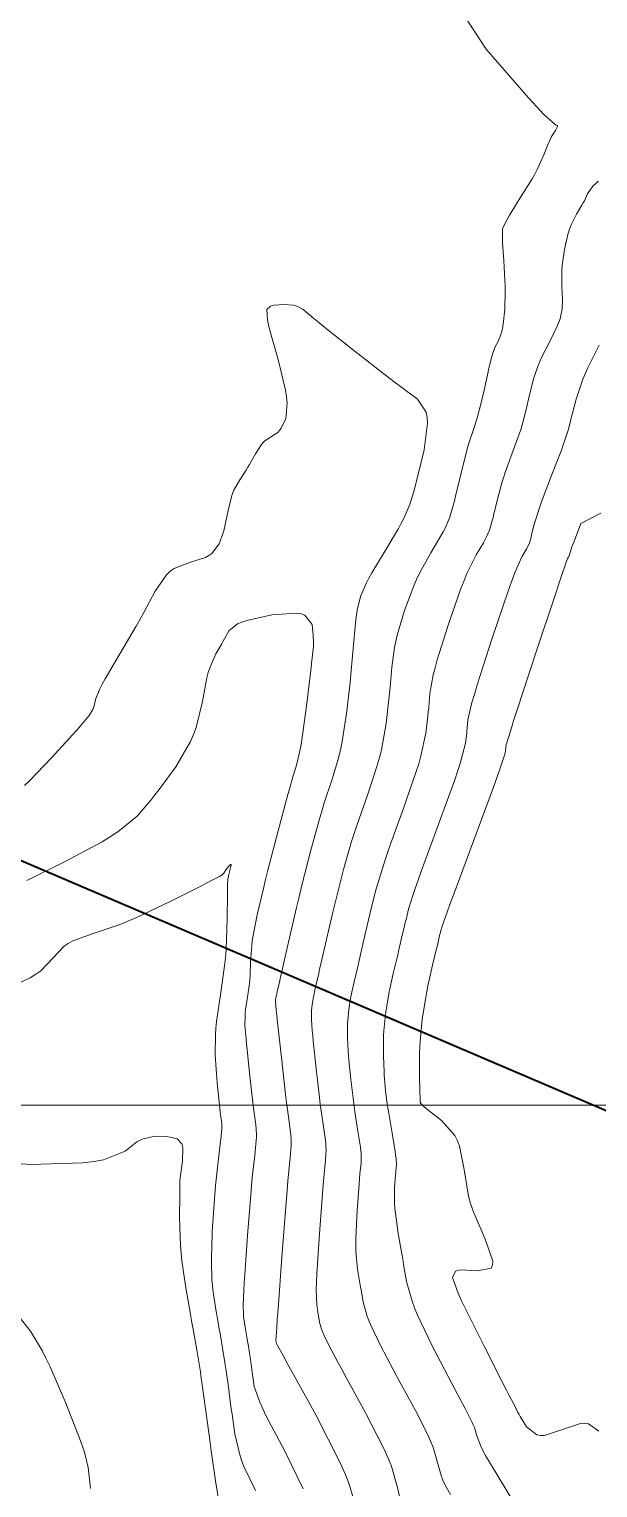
# Model space of a CAD drawing. Header units: millimetres. Extents: x 837475 to 838477, y 1189012 to 1191015.
# Drawn here: x 837586 to 837618.9, y 1190391.7 to 1190476.2 of the extents above; entities that cross this region are included whole.
import ezdxf

# ---------------------------------------------------------------- set-up
doc = ezdxf.new("R2010")
doc.units = ezdxf.units.MM
doc.header["$LTSCALE"] = 0.3
doc.layers.add('COORD', color=253, linetype='Continuous', lineweight=20)
doc.layers.add('CORREDORVIA', color=94, linetype='Continuous', lineweight=40)
doc.layers.add('COTAS 10', color=7, linetype='Continuous', lineweight=9, true_color=0x6e3e2d)
doc.layers.add('COTAS INT', color=7, linetype='Continuous', lineweight=5, true_color=0x9fa19f)

msp = doc.modelspace()

# ---------------------------------------------------------------- linework, layer by layer
at = {"layer": 'COORD'}
msp.add_line((837476.514, 1190413.872), (838476.514, 1190413.872), dxfattribs=at)
at = {"layer": 'CORREDORVIA'}
msp.add_lwpolyline([(837918.48, 1189883.493), (837925.042, 1189453.383), (837902.497, 1189217.712), (837593.191, 1189234.399), (837666.017, 1189670.117), (837623.316, 1189818.024), (837548.503, 1190011.455), (837506.88, 1190461.595), (837936.282, 1190278.252), (837938.054, 1190355.403), (837933.054, 1190517.446), (837913.685, 1190646.739), (837916.913, 1190801.892), (837910.676, 1191000.965), (838213.029, 1190992.912), (838237.174, 1190821.339), (838237.001, 1190602.875), (838240.031, 1190437.198), (838238.102, 1190145.726), (838184.199, 1189898.277), (837758.842, 1190109.914), (837918.48, 1189883.493)], dxfattribs=at)
at = {"layer": 'COTAS 10'}
for points in [[(837607.529, 1190390.706), (837607.295, 1190391.729), (837606.927, 1190393.019), (837606.911, 1190393.059), (837606.745, 1190393.468), (837606.528, 1190393.957), (837605.453, 1190396.057), (837604.334, 1190398.093), (837604.089, 1190398.543), (837603.873, 1190398.943), (837603.325, 1190399.975), (837603.022, 1190400.609), (837602.959, 1190400.759), (837602.906, 1190400.898), (837602.792, 1190401.305), (837602.733, 1190401.66), (837602.715, 1190401.766), (837602.696, 1190401.875), (837602.621, 1190402.299), (837602.597, 1190403.201), (837602.61, 1190403.613), (837602.632, 1190404.094), (837602.782, 1190406.416), (837602.962, 1190408.76), (837603.003, 1190409.255), (837603.039, 1190409.685), (837603.138, 1190410.68), (837603.168, 1190411.299), (837603.16, 1190411.491), (837603.146, 1190411.691), (837603.04, 1190412.489), (837602.879, 1190413.546), (837602.831, 1190413.91), (837602.781, 1190414.304), (837602.588, 1190415.988), (837602.422, 1190417.569), (837602.389, 1190417.899), (837602.363, 1190418.183), (837602.314, 1190418.82), (837602.314, 1190419.156), (837602.324, 1190419.344), (837602.36, 1190419.689), (837602.413, 1190420.029), (837602.429, 1190420.121), (837602.447, 1190420.212), (837602.518, 1190420.53), (837602.659, 1190421.131), (837602.72, 1190421.4), (837602.792, 1190421.712), (837603.131, 1190423.212), (837603.537, 1190424.959), (837603.65, 1190425.429), (837603.764, 1190425.892), (837604.177, 1190427.512), (837604.642, 1190429.133), (837604.788, 1190429.596), (837604.942, 1190430.066), (837605.56, 1190431.814), (837606.133, 1190433.541), (837606.258, 1190433.997), (837606.368, 1190434.443), (837606.644, 1190435.974), (837606.805, 1190437.365), (837606.842, 1190437.723), (837606.875, 1190438.068), (837606.97, 1190439.217), (837607.127, 1190440.373), (837607.2, 1190440.724), (837607.286, 1190441.088), (837607.701, 1190442.512), (837608.238, 1190443.943), (837608.4, 1190444.311), (837608.567, 1190444.666), (837609.222, 1190445.85), (837609.812, 1190446.837), (837609.94, 1190447.069), (837610.052, 1190447.283), (837610.326, 1190447.908), (837610.53, 1190448.596), (837610.597, 1190448.849), (837610.669, 1190449.13), (837610.968, 1190450.374), (837611.278, 1190451.633), (837611.356, 1190451.922), (837611.432, 1190452.187), (837611.678, 1190452.931), (837611.913, 1190453.642), (837611.981, 1190453.886), (837612.051, 1190454.149), (837612.313, 1190455.27), (837612.546, 1190456.332), (837612.597, 1190456.559), (837612.641, 1190456.756), (837612.755, 1190457.224), (837612.86, 1190457.531), (837612.901, 1190457.626), (837612.946, 1190457.727), (837613.148, 1190458.126), (837613.347, 1190458.668), (837613.389, 1190458.859), (837613.426, 1190459.066), (837613.513, 1190459.961), (837613.536, 1190461.007), (837613.532, 1190461.31), (837613.524, 1190461.618), (837613.458, 1190462.78), (837613.389, 1190463.789), (837613.379, 1190464), (837613.373, 1190464.183), (837613.385, 1190464.599), (837613.566, 1190465.012), (837613.666, 1190465.192), (837613.789, 1190465.4), (837614.414, 1190466.392), (837615.09, 1190467.493), (837615.245, 1190467.77), (837615.387, 1190468.036), (837615.78, 1190468.896), (837616.027, 1190469.527), (837616.076, 1190469.649), (837616.116, 1190469.748), (837616.191, 1190469.912), (837616.242, 1190469.979), (837616.267, 1190470.017), (837616.297, 1190470.063), (837616.445, 1190470.299), (837616.558, 1190470.522), (837616.567, 1190470.56), (837616.564, 1190470.588), (837616.473, 1190470.602), (837615.758, 1190471.245), (837615.363, 1190471.669), (837614.883, 1190472.199), (837612.439, 1190475.003), (837610.425, 1190478.088)], [(837585.373, 1190401.628), (837586.043, 1190400.783), (837586.745, 1190399.615), (837586.963, 1190399.187), (837587.191, 1190398.712), (837588.097, 1190396.616), (837588.888, 1190394.587), (837589.043, 1190394.155), (837589.17, 1190393.779), (837589.397, 1190392.889), (837589.488, 1190392.029), (837589.529, 1190391.671)]]:
    msp.add_lwpolyline(points, dxfattribs=at)
at = {"layer": 'COTAS INT'}
for points in [[(837610.378, 1190391.32), (837610.069, 1190391.868), (837609.936, 1190392.15), (837609.824, 1190392.415), (837609.593, 1190393.229), (837609.435, 1190393.786), (837609.342, 1190394.108), (837609.218, 1190394.415), (837609.07, 1190394.748), (837608.337, 1190396.179), (837607.488, 1190397.736), (837607.266, 1190398.149), (837607.05, 1190398.554), (837606.32, 1190399.952), (837605.744, 1190401.158), (837605.625, 1190401.443), (837605.524, 1190401.707), (837605.307, 1190402.48), (837605.196, 1190403.155), (837605.161, 1190403.357), (837605.125, 1190403.565), (837604.983, 1190404.37), (837604.886, 1190405.405), (837604.88, 1190405.758), (837604.881, 1190406.141), (837604.959, 1190407.761), (837605.077, 1190409.287), (837605.103, 1190409.61), (837605.127, 1190409.889), (837605.191, 1190410.537), (837605.193, 1190411.04), (837605.177, 1190411.228), (837605.154, 1190411.438), (837605.012, 1190412.37), (837604.834, 1190413.477), (837604.789, 1190413.797), (837604.745, 1190414.122), (837604.599, 1190415.343), (837604.485, 1190416.478), (837604.462, 1190416.75), (837604.442, 1190417.002), (837604.399, 1190417.757), (837604.399, 1190418.395), (837604.407, 1190418.574), (837604.418, 1190418.753), (837604.486, 1190419.408), (837604.586, 1190420.055), (837604.618, 1190420.23), (837604.652, 1190420.402), (837604.786, 1190421.008), (837604.959, 1190421.731), (837605.017, 1190421.977), (837605.078, 1190422.243), (837605.335, 1190423.371), (837605.621, 1190424.601), (837605.701, 1190424.931), (837605.781, 1190425.257), (837606.071, 1190426.398), (837606.485, 1190427.771), (837606.643, 1190428.244), (837606.819, 1190428.757), (837607.612, 1190430.945), (837608.372, 1190433.119), (837608.529, 1190433.623), (837608.661, 1190434.085), (837608.943, 1190435.402), (837609.057, 1190436.387), (837609.083, 1190436.64), (837609.107, 1190436.885), (837609.174, 1190437.699), (837609.371, 1190438.776), (837609.476, 1190439.187), (837609.603, 1190439.646), (837610.247, 1190441.713), (837610.974, 1190443.781), (837611.154, 1190444.242), (837611.325, 1190444.654), (837611.865, 1190445.736), (837612.275, 1190446.421), (837612.363, 1190446.582), (837612.441, 1190446.73), (837612.631, 1190447.163), (837612.772, 1190447.64), (837612.819, 1190447.816), (837612.869, 1190448.011), (837613.076, 1190448.873), (837613.349, 1190449.895), (837613.441, 1190450.191), (837613.539, 1190450.491), (837613.95, 1190451.623), (837614.351, 1190452.718), (837614.443, 1190452.996), (837614.526, 1190453.264), (837614.755, 1190454.137), (837614.928, 1190454.908), (837614.976, 1190455.111), (837615.024, 1190455.309), (837615.198, 1190455.984), (837615.444, 1190456.698), (837615.537, 1190456.92), (837615.642, 1190457.152), (837616.113, 1190458.081), (837616.556, 1190458.979), (837616.642, 1190459.192), (837616.713, 1190459.391), (837616.84, 1190459.981), (837616.851, 1190460.491), (837616.849, 1190460.638), (837616.845, 1190460.788), (837616.813, 1190461.354), (837616.809, 1190462.026), (837616.824, 1190462.243), (837616.845, 1190462.474), (837616.975, 1190463.418), (837617.185, 1190464.358), (837617.257, 1190464.586), (837617.334, 1190464.799), (837617.661, 1190465.451), (837617.983, 1190465.974), (837618.056, 1190466.106), (837618.123, 1190466.232), (837618.31, 1190466.641), (837618.618, 1190467.074), (837618.761, 1190467.216), (837618.929, 1190467.368)], [(837604.997, 1190390.229), (837604.512, 1190391.929), (837604.353, 1190392.323), (837604.272, 1190392.522), (837603.985, 1190393.167), (837602.568, 1190395.935), (837601.18, 1190398.451), (837600.912, 1190398.937), (837600.695, 1190399.332), (837600.329, 1190399.997), (837600.299, 1190400.06), (837600.293, 1190400.075), (837600.288, 1190400.089), (837600.277, 1190400.129), (837600.271, 1190400.164), (837600.267, 1190400.186), (837600.26, 1190400.228), (837600.308, 1190400.997), (837600.341, 1190401.467), (837600.383, 1190402.047), (837600.605, 1190405.07), (837600.848, 1190408.233), (837600.903, 1190408.901), (837600.952, 1190409.48), (837601.085, 1190410.823), (837601.142, 1190411.557), (837601.144, 1190411.753), (837601.139, 1190411.944), (837601.067, 1190412.607), (837600.924, 1190413.614), (837600.873, 1190414.022), (837600.818, 1190414.487), (837600.577, 1190416.633), (837600.359, 1190418.66), (837600.317, 1190419.049), (837600.283, 1190419.365), (837600.229, 1190419.883), (837600.229, 1190419.916), (837600.23, 1190419.926), (837600.23, 1190419.935), (837600.234, 1190419.969), (837600.239, 1190420.003), (837600.241, 1190420.012), (837600.242, 1190420.021), (837600.25, 1190420.053), (837600.358, 1190420.531), (837600.424, 1190420.822), (837600.505, 1190421.182), (837600.927, 1190423.052), (837601.453, 1190425.318), (837601.6, 1190425.926), (837601.747, 1190426.526), (837602.283, 1190428.627), (837602.798, 1190430.495), (837602.933, 1190430.949), (837603.064, 1190431.375), (837603.508, 1190432.684), (837603.893, 1190433.963), (837603.987, 1190434.37), (837604.075, 1190434.801), (837604.345, 1190436.547), (837604.552, 1190438.343), (837604.6, 1190438.805), (837604.644, 1190439.251), (837604.766, 1190440.735), (837604.884, 1190441.971), (837604.924, 1190442.262), (837604.968, 1190442.53), (837605.156, 1190443.311), (837605.501, 1190444.104), (837605.645, 1190444.379), (837605.81, 1190444.679), (837606.578, 1190445.963), (837607.35, 1190447.253), (837607.516, 1190447.557), (837607.663, 1190447.837), (837608.022, 1190448.653), (837608.285, 1190449.54), (837608.372, 1190449.865), (837608.464, 1190450.224), (837608.844, 1190451.805), (837609.04, 1190453.353), (837609.016, 1190453.691), (837608.958, 1190453.99), (837608.465, 1190454.742), (837607.475, 1190455.468), (837607.104, 1190455.75), (837606.691, 1190456.068), (837604.849, 1190457.507), (837603.101, 1190458.894), (837602.747, 1190459.178), (837602.449, 1190459.419), (837601.844, 1190459.928), (837601.527, 1190460.113), (837601.41, 1190460.149), (837601.281, 1190460.178), (837600.71, 1190460.229), (837600.165, 1190460.189), (837600.052, 1190460.16), (837599.956, 1190460.124), (837599.744, 1190459.93), (837599.779, 1190459.338), (837599.838, 1190459.051), (837599.918, 1190458.71), (837600.384, 1190457.032), (837600.821, 1190455.273), (837600.883, 1190454.881), (837600.919, 1190454.529), (837600.833, 1190453.603), (837600.551, 1190453.044), (837600.464, 1190452.925), (837600.371, 1190452.821), (837600.002, 1190452.574), (837599.619, 1190452.333), (837599.517, 1190452.233), (837599.418, 1190452.118), (837599.077, 1190451.583), (837598.739, 1190450.969), (837598.641, 1190450.804), (837598.541, 1190450.642), (837598.168, 1190450.077), (837597.831, 1190449.47), (837597.755, 1190449.281), (837597.686, 1190449.083), (837597.497, 1190448.294), (837597.331, 1190447.484), (837597.276, 1190447.273), (837597.217, 1190447.067), (837596.97, 1190446.374), (837596.55, 1190445.812), (837596.381, 1190445.69), (837596.19, 1190445.581), (837595.308, 1190445.309), (837594.369, 1190444.943), (837594.141, 1190444.776), (837593.927, 1190444.58), (837593.269, 1190443.633), (837592.609, 1190442.387), (837592.393, 1190442.003), (837592.164, 1190441.6), (837591.216, 1190440.004), (837590.37, 1190438.557), (837590.204, 1190438.249), (837590.067, 1190437.981), (837589.822, 1190437.348), (837589.733, 1190436.981), (837589.695, 1190436.881), (837589.652, 1190436.782), (837589.445, 1190436.429), (837588.962, 1190435.84), (837588.744, 1190435.592), (837588.489, 1190435.307), (837587.262, 1190433.968), (837585.991, 1190432.653), (837585.708, 1190432.381)], [(837613.955, 1190390.994), (837613.182, 1190392.27), (837612.4, 1190393.592), (837612.246, 1190393.876), (837612.12, 1190394.125), (837611.89, 1190394.73), (837611.757, 1190395.198), (837611.691, 1190395.361), (837611.612, 1190395.539), (837611.222, 1190396.301), (837610.642, 1190397.378), (837610.443, 1190397.755), (837610.228, 1190398.165), (837609.315, 1190399.929), (837608.466, 1190401.708), (837608.291, 1190402.127), (837608.142, 1190402.516), (837607.822, 1190403.655), (837607.658, 1190404.65), (837607.607, 1190404.948), (837607.554, 1190405.254), (837607.344, 1190406.441), (837607.176, 1190407.609), (837607.149, 1190407.904), (837607.131, 1190408.187), (837607.137, 1190409.106), (837607.191, 1190409.814), (837607.203, 1190409.964), (837607.214, 1190410.093), (837607.244, 1190410.394), (837607.218, 1190410.782), (837607.193, 1190410.966), (837607.161, 1190411.185), (837606.984, 1190412.252), (837606.79, 1190413.409), (837606.747, 1190413.684), (837606.708, 1190413.939), (837606.609, 1190414.698), (837606.549, 1190415.388), (837606.534, 1190415.6), (837606.521, 1190415.82), (837606.483, 1190416.694), (837606.484, 1190417.634), (837606.496, 1190417.897), (837606.512, 1190418.162), (837606.612, 1190419.128), (837606.76, 1190420.082), (837606.807, 1190420.339), (837606.856, 1190420.593), (837607.055, 1190421.486), (837607.26, 1190422.33), (837607.313, 1190422.554), (837607.365, 1190422.774), (837607.539, 1190423.531), (837607.705, 1190424.243), (837607.751, 1190424.434), (837607.797, 1190424.623), (837607.965, 1190425.283), (837608.329, 1190426.409), (837608.498, 1190426.892), (837608.697, 1190427.449), (837609.664, 1190430.076), (837610.612, 1190432.697), (837610.8, 1190433.25), (837610.954, 1190433.728), (837611.242, 1190434.829), (837611.309, 1190435.409), (837611.325, 1190435.558), (837611.339, 1190435.702), (837611.378, 1190436.181), (837611.614, 1190437.178), (837611.751, 1190437.649), (837611.921, 1190438.205), (837612.792, 1190440.914), (837613.711, 1190443.62), (837613.909, 1190444.173), (837614.083, 1190444.641), (837614.509, 1190445.623), (837614.737, 1190446.005), (837614.786, 1190446.094), (837614.83, 1190446.177), (837614.936, 1190446.419), (837615.015, 1190446.684), (837615.041, 1190446.782), (837615.068, 1190446.891), (837615.184, 1190447.372), (837615.421, 1190448.158), (837615.525, 1190448.459), (837615.646, 1190448.796), (837616.223, 1190450.315), (837616.789, 1190451.795), (837616.904, 1190452.107), (837617, 1190452.378), (837617.196, 1190453.004), (837617.31, 1190453.485), (837617.356, 1190453.663), (837617.407, 1190453.862), (837617.641, 1190454.745), (837618.012, 1190455.838), (837618.15, 1190456.17), (837618.304, 1190456.514), (837618.984, 1190457.863)], [(837618.96, 1190394.989), (837618.354, 1190395.419), (837618.137, 1190395.448), (837617.899, 1190395.439), (837616.858, 1190395.084), (837615.82, 1190394.737), (837615.583, 1190394.734), (837615.368, 1190394.771), (837614.773, 1190395.239), (837614.409, 1190395.835), (837614.339, 1190395.953), (837614.282, 1190396.05), (837614.188, 1190396.23), (837614.172, 1190396.287), (837614.164, 1190396.307), (837614.154, 1190396.329), (837614.106, 1190396.423), (837613.796, 1190397.021), (837613.62, 1190397.361), (837613.406, 1190397.776), (837612.311, 1190399.906), (837611.211, 1190402.112), (837610.995, 1190402.576), (837610.816, 1190402.975), (837610.488, 1190403.888), (837610.661, 1190404.248), (837610.798, 1190404.299), (837610.973, 1190404.33), (837611.928, 1190404.269), (837612.731, 1190404.433), (837612.811, 1190404.605), (837612.829, 1190404.833), (837612.38, 1190406.116), (837611.675, 1190407.732), (837611.532, 1190408.17), (837611.411, 1190408.604), (837611.164, 1190410.136), (837610.9, 1190411.488), (837610.769, 1190411.809), (837610.613, 1190412.106), (837609.84, 1190412.986), (837609.085, 1190413.581), (837608.94, 1190413.7), (837608.823, 1190413.797), (837608.632, 1190413.982), (837608.625, 1190414.025), (837608.623, 1190414.033), (837608.622, 1190414.04), (837608.62, 1190414.053), (837608.612, 1190414.297), (837608.6, 1190414.639), (837608.568, 1190415.631), (837608.57, 1190416.874), (837608.585, 1190417.221), (837608.606, 1190417.571), (837608.738, 1190418.847), (837608.934, 1190420.108), (837608.996, 1190420.448), (837609.061, 1190420.784), (837609.323, 1190421.963), (837609.561, 1190422.93), (837609.61, 1190423.132), (837609.652, 1190423.305), (837609.743, 1190423.69), (837609.789, 1190423.884), (837609.801, 1190423.937), (837609.814, 1190423.988), (837609.86, 1190424.168), (837610.172, 1190425.047), (837610.353, 1190425.54), (837610.575, 1190426.14), (837611.716, 1190429.207), (837612.852, 1190432.275), (837613.07, 1190432.876), (837613.248, 1190433.37), (837613.541, 1190434.256), (837613.562, 1190434.431), (837613.57, 1190434.519), (837613.582, 1190434.663), (837613.857, 1190435.581), (837614.027, 1190436.112), (837614.238, 1190436.763), (837615.338, 1190440.116), (837616.447, 1190443.459), (837616.664, 1190444.105), (837616.841, 1190444.629), (837617.153, 1190445.509), (837617.2, 1190445.588), (837617.21, 1190445.607), (837617.219, 1190445.624), (837617.241, 1190445.674), (837617.257, 1190445.728), (837617.262, 1190445.749), (837617.268, 1190445.771), (837617.292, 1190445.87), (837617.405, 1190446.196), (837617.467, 1190446.362), (837617.542, 1190446.56), (837617.924, 1190447.546), (837619.073, 1190448.138)], [(837601.84, 1190391.656), (837600.757, 1190393.868), (837599.702, 1190395.86), (837599.494, 1190396.289), (837599.322, 1190396.663), (837599.003, 1190397.572), (837598.927, 1190398.109), (837598.907, 1190398.25), (837598.888, 1190398.387), (837598.826, 1190398.854), (837598.767, 1190399.285), (837598.75, 1190399.4), (837598.732, 1190399.513), (837598.668, 1190399.906), (837598.598, 1190400.306), (837598.577, 1190400.425), (837598.556, 1190400.546), (837598.473, 1190401.01), (837598.403, 1190401.497), (837598.39, 1190401.632), (837598.379, 1190401.768), (837598.364, 1190402.26), (837598.404, 1190403.182), (837598.429, 1190403.59), (837598.459, 1190404.063), (837598.62, 1190406.319), (837598.805, 1190408.666), (837598.85, 1190409.196), (837598.894, 1190409.674), (837599.033, 1190410.966), (837599.117, 1190411.816), (837599.127, 1190412.015), (837599.131, 1190412.198), (837599.095, 1190412.726), (837598.998, 1190413.416), (837598.962, 1190413.701), (837598.924, 1190414.026), (837598.754, 1190415.541), (837598.594, 1190417.073), (837598.561, 1190417.41), (837598.532, 1190417.709), (837598.47, 1190418.472), (837598.473, 1190419.039), (837598.486, 1190419.214), (837598.504, 1190419.396), (837598.61, 1190420.121), (837598.724, 1190420.908), (837598.746, 1190421.131), (837598.764, 1190421.355), (837598.797, 1190422.181), (837598.858, 1190423.107), (837598.895, 1190423.394), (837598.94, 1190423.694), (837599.174, 1190424.891), (837599.536, 1190426.415), (837599.662, 1190426.923), (837599.8, 1190427.467), (837600.389, 1190429.742), (837600.955, 1190431.857), (837601.078, 1190432.301), (837601.186, 1190432.683), (837601.457, 1190433.553), (837601.654, 1190434.385), (837601.716, 1190434.744), (837601.782, 1190435.159), (837602.046, 1190437.12), (837602.281, 1190439.042), (837602.327, 1190439.432), (837602.365, 1190439.76), (837602.436, 1190440.431), (837602.435, 1190440.79), (837602.427, 1190440.921), (837602.417, 1190441.066), (837602.353, 1190441.706), (837601.944, 1190442.234), (837601.716, 1190442.309), (837601.438, 1190442.353), (837600.02, 1190442.252), (837598.578, 1190441.927), (837598.285, 1190441.829), (837598.038, 1190441.728), (837597.529, 1190441.334), (837597.287, 1190440.876), (837597.208, 1190440.735), (837597.123, 1190440.587), (837596.776, 1190440.001), (837596.427, 1190439.197), (837596.342, 1190438.912), (837596.263, 1190438.6), (837596.017, 1190437.246), (837595.65, 1190435.735), (837595.493, 1190435.323), (837595.313, 1190434.914), (837594.461, 1190433.459), (837593.505, 1190432.146), (837593.258, 1190431.826), (837593.019, 1190431.525), (837592.22, 1190430.595), (837591.113, 1190429.696), (837590.681, 1190429.414), (837590.193, 1190429.118), (837587.977, 1190427.931), (837585.841, 1190426.869)], [(837599.078, 1190391.562), (837598.431, 1190392.905), (837598.292, 1190393.264), (837598.172, 1190393.617), (837597.884, 1190394.844), (837597.721, 1190395.985), (837597.679, 1190396.284), (837597.639, 1190396.575), (837597.507, 1190397.565), (837597.381, 1190398.481), (837597.345, 1190398.725), (837597.308, 1190398.966), (837597.172, 1190399.8), (837597.023, 1190400.651), (837596.978, 1190400.902), (837596.932, 1190401.16), (837596.756, 1190402.146), (837596.608, 1190403.179), (837596.58, 1190403.467), (837596.558, 1190403.755), (837596.525, 1190404.799), (837596.547, 1190405.91), (837596.561, 1190406.24), (837596.577, 1190406.58), (837596.659, 1190407.889), (837596.77, 1190409.218), (837596.804, 1190409.571), (837596.84, 1190409.916), (837596.98, 1190411.109), (837597.092, 1190412.074), (837597.111, 1190412.277), (837597.123, 1190412.451), (837597.123, 1190412.844), (837597.075, 1190413.185), (837597.057, 1190413.326), (837597.038, 1190413.486), (837596.955, 1190414.234), (837596.866, 1190415.155), (837596.843, 1190415.425), (837596.822, 1190415.702), (837596.751, 1190416.755), (837596.758, 1190417.959), (837596.785, 1190418.33), (837596.822, 1190418.718), (837597.049, 1190420.256), (837597.29, 1190421.929), (837597.338, 1190422.401), (837597.376, 1190422.877), (837597.444, 1190424.632), (837597.457, 1190426.075), (837597.46, 1190426.355), (837597.464, 1190426.583), (837597.476, 1190426.976), (837597.506, 1190427.096), (837597.52, 1190427.151), (837597.537, 1190427.217), (837597.621, 1190427.535), (837597.661, 1190427.785), (837597.651, 1190427.807), (837597.631, 1190427.809), (837597.484, 1190427.645), (837597.31, 1190427.4), (837597.274, 1190427.35), (837597.244, 1190427.308), (837597.177, 1190427.222), (837597.129, 1190427.183), (837597.111, 1190427.171), (837597.09, 1190427.158), (837596.994, 1190427.107), (837596.487, 1190426.851), (837596.207, 1190426.709), (837595.866, 1190426.536), (837594.128, 1190425.655), (837592.147, 1190424.715), (837591.652, 1190424.505), (837591.18, 1190424.316), (837589.672, 1190423.815), (837588.493, 1190423.378), (837588.229, 1190423.23), (837587.992, 1190423.07), (837587.365, 1190422.395), (837586.653, 1190421.65), (837586.363, 1190421.446), (837586.033, 1190421.244), (837584.507, 1190420.522)], [(837597.022, 1190390.571), (837596.764, 1190392.116), (837596.515, 1190393.861), (837596.451, 1190394.317), (837596.39, 1190394.763), (837596.188, 1190396.277), (837595.995, 1190397.677), (837595.94, 1190398.051), (837595.884, 1190398.418), (837595.675, 1190399.693), (837595.447, 1190400.995), (837595.379, 1190401.379), (837595.309, 1190401.773), (837595.04, 1190403.281), (837594.814, 1190404.861), (837594.771, 1190405.301), (837594.737, 1190405.741), (837594.686, 1190407.338), (837594.691, 1190408.638), (837594.692, 1190408.891), (837594.694, 1190409.098), (837594.698, 1190409.459), (837594.724, 1190409.676), (837594.738, 1190409.791), (837594.756, 1190409.93), (837594.847, 1190410.635), (837594.868, 1190411.355), (837594.843, 1190411.504), (837594.803, 1190411.632), (837594.546, 1190411.913), (837594.137, 1190412.021), (837594.002, 1190412.041), (837593.858, 1190412.055), (837593.257, 1190412.068), (837592.589, 1190411.926), (837592.402, 1190411.843), (837592.214, 1190411.74), (837591.528, 1190411.211), (837590.272, 1190410.693), (837589.724, 1190410.598), (837589.089, 1190410.523), (837586.075, 1190410.427), (837583.06, 1190410.637)]]:
    msp.add_lwpolyline(points, dxfattribs=at)

doc.saveas('drawing.dxf')
